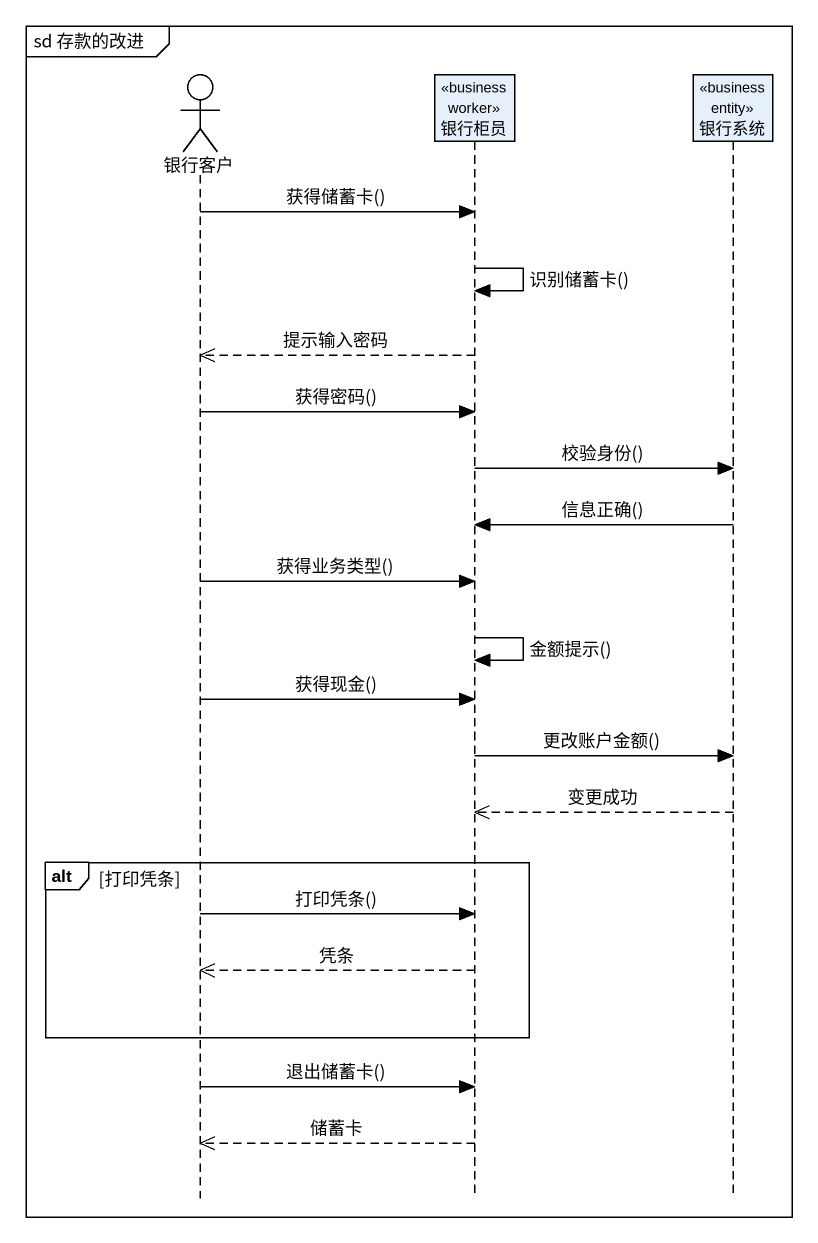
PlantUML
@startuml
mainframe sd 存款的改进
hide footbox
actor 银行客户
participant 银行柜员 <<business worker>>
participant 银行系统 <<business entity>>

银行客户 -> 银行柜员 : 获得储蓄卡()
银行柜员 -> 银行柜员 : 识别储蓄卡()
银行柜员 -->> 银行客户 : 提示输入密码
银行客户 -> 银行柜员 : 获得密码()
银行柜员 -> 银行系统 : 校验身份()
银行系统 -> 银行柜员 : 信息正确()
银行客户 -> 银行柜员 : 获得业务类型()
银行柜员 -> 银行柜员 : 金额提示()
银行客户 -> 银行柜员 : 获得现金()
银行柜员 -> 银行系统 : 更改账户金额()
银行系统 -->> 银行柜员 : 变更成功
alt 打印凭条
  银行客户 -> 银行柜员 : 打印凭条()
  银行柜员 -->> 银行客户 : 凭条
end
银行客户 -> 银行柜员 : 退出储蓄卡()
银行柜员 -->> 银行客户 : 储蓄卡
@enduml
